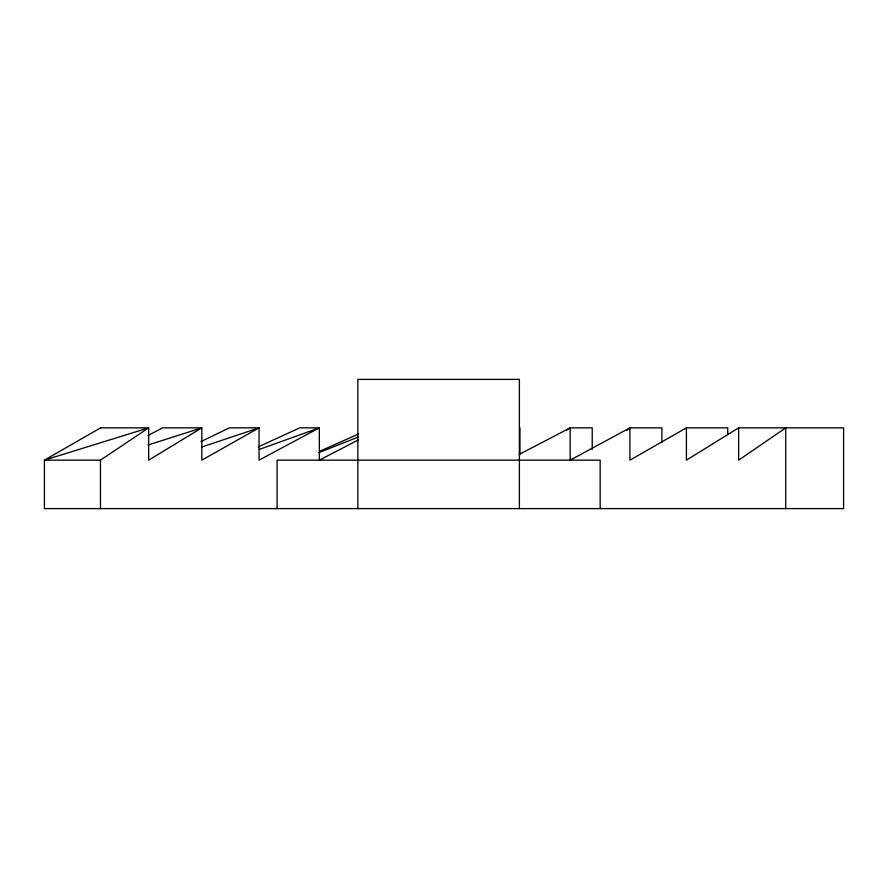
<?xml version="1.0" encoding="UTF-8"?>
<svg xmlns="http://www.w3.org/2000/svg" width="888" height="888" viewBox="0 0 888 888"><rect width="100%" height="100%" fill="white"/><g stroke="black" fill="none" stroke-linecap="round" stroke-linejoin="round"><path stroke-width="1.33" d="M626.773 430.536L629.914 427.85L661.893 427.85L661.893 442.657M727.749 434.576L727.749 427.85L686.402 427.85L686.402 460.151L738.638 427.85L843.6 427.85L843.6 508.613L44.4 508.613L44.4 460.151L100.466 460.151L148.673 427.85L148.673 460.151L201.831 427.85L201.831 460.151L259.052 427.85L259.052 460.151L319.336 427.85L319.336 460.151L358.441 439.882M566.733 430.047L570.163 427.85L592.218 427.85L592.218 449.384M686.402 427.85L629.914 460.151L629.914 427.85L570.163 460.151L570.163 427.85L519.103 454.456M148.074 435.453L162.659 427.85L201.831 427.85L147.952 445.043M200.977 441.602L229.404 427.85L259.052 427.85L201.743 447.053M258.275 446.886L299.711 427.85L319.336 427.85L259.374 449.384M319.769 451.237L358.619 433.977M318.925 452.58L358.619 436.929M785.747 508.613L785.747 427.85L738.638 460.151L738.638 427.85M600.155 508.613L600.155 460.151L277.089 460.151L277.089 508.613M519.913 427.85L519.913 454.767M519.391 508.513L519.391 379.387L357.853 379.387L357.853 508.513M100.466 460.151L100.466 508.613M100.644 427.85L44.4 460.151L148.673 427.85L100.644 427.85"/></g></svg>
